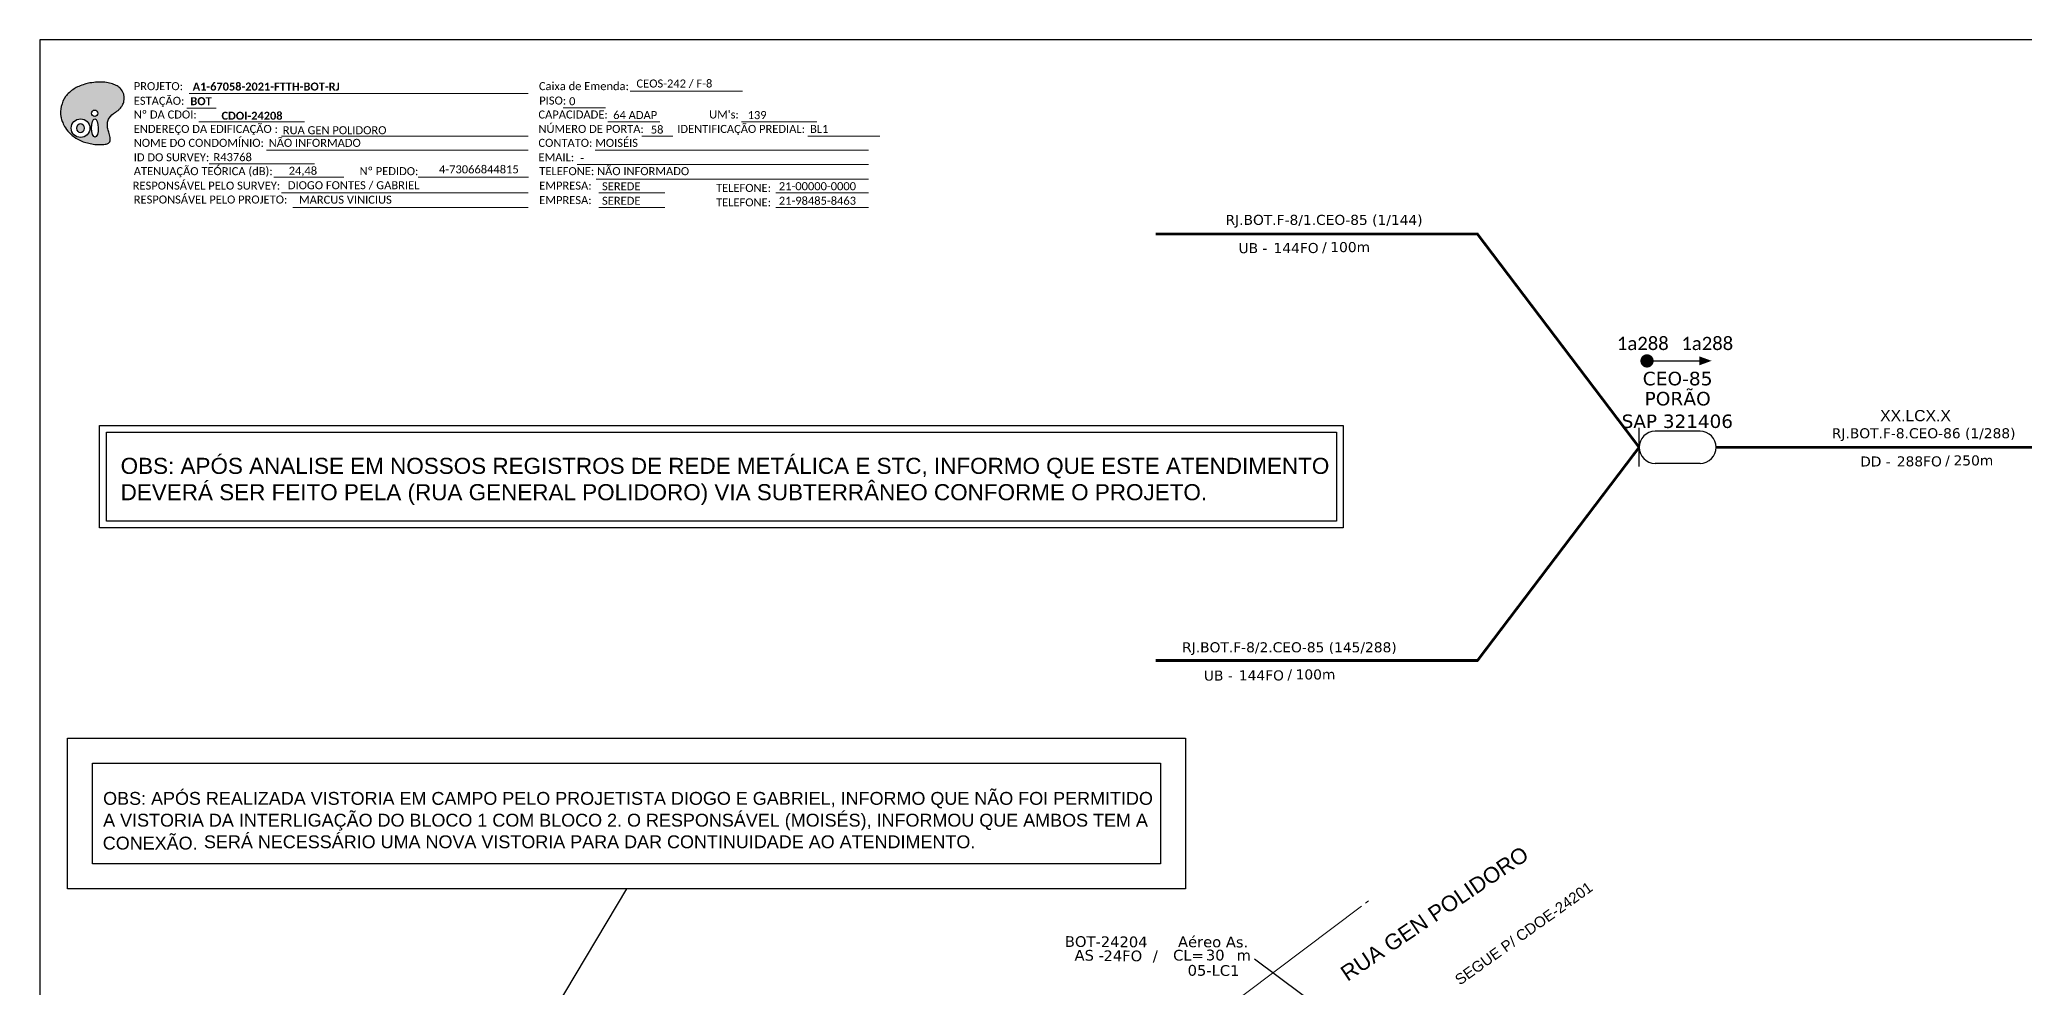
# Model space of a CAD drawing. Header units: inches. Extents: x 3965 to 5714, y 707 to 1301.
# Drawn here: x 3964.5 to 4409.1, y 1088.3 to 1300.5 of the extents above; entities that cross this region are included whole.
import ezdxf
from ezdxf.enums import TextEntityAlignment as Align

# ---------------------------------------------------------------- set-up
doc = ezdxf.new("R2010")
doc.units = ezdxf.units.IN
doc.header["$MEASUREMENT"] = 0
doc.linetypes.add('ARILSUPP', pattern=[2.98, 1.42, -0.71, 0.14, -0.71])
for name, color, linetype in [('20.4-CEOS', 1, 'Continuous'), ('20.5-CABO AÉREO', 1, 'Continuous'), ('label_cabos', 7, 'Continuous'), ('LC', 7, 'Continuous'), ('SETA', 7, 'Continuous'), ('surveys legendas', 7, 'Continuous')]:
    doc.layers.add(name, color=color, linetype=linetype)
for name, color, linetype, lineweight in [('40.1-ETIQUETAS', 1, 'Continuous', 20), ('Quadra', 251, 'Continuous', 0), ('Segmento Logradouro Texto', 251, 'Continuous', 0)]:
    doc.layers.add(name, color=color, linetype=linetype, lineweight=lineweight)
doc.styles.add('ARIAL', font='arial.ttf')
doc.styles.add('DIGICADE', font='arial.ttf')
doc.styles.add('siredit', font='verdana.ttf')
doc.styles.add('WMF-Calibri0', font='calibri.ttf')
doc.styles.add('WMF-Calibri1', font='calibrib.ttf')
doc.dimstyles.new('CL', dxfattribs={"dimtxt": 1, "dimasz": 2, "dimexe": 0.18, "dimexo": 0.0625, "dimgap": 0.09, "dimtad": 0, "dimdec": 0, "dimrnd": 1, "dimzin": 0, "dimdsep": 46, "dimtxsty": 'siredit', "dimblk": 'NONE', "dimcen": 0, "dimse1": 1, "dimse2": 1, "dimsd1": 1, "dimsd2": 1, "dimclrt": 7, "dimadec": 0, "dimazin": 0, "dimtfac": 1, "dimtdec": 0, "dimtofl": 0, "dimtmove": 0, "dimatfit": 3, "dimfxl": 0, "dimtolj": 1, "dimtzin": 0, "dimarcsym": 0})

# ---------------------------------------------------------------- blocks, each defined once
blk = doc.blocks.new('_None')
blk = doc.blocks.new('ETIQUETA_RS5F')
at = {"layer": '40.1-ETIQUETAS', "color": 0, "style": 'siredit'}
blk.add_text('/', height=1.5, dxfattribs=at).set_placement((1.58, -1.95), align=Align.MIDDLE_RIGHT)
for tag, p in [('ETIQUETA_R_PRIMARIA', (1.21, 4.1)), ('ETIQUETA_R_SECUNDARIA', (1.21, 2.1)), ('F_ATIVAS/F_MORTAS', (1.14, -4.24))]:
    blk.add_attdef(tag, text='', height=1.5, dxfattribs=at).set_placement(p, align=Align.MIDDLE_CENTER)
for tag, p in [('TIPO_CABO', (-6.58, -2.12)), ('CAP_CABO', (0.4, -2.09))]:
    blk.add_attdef(tag, text='', height=1.5, dxfattribs=at).set_placement(p, align=Align.MIDDLE_RIGHT)
blk.add_attdef('METROS', text='', height=1.5, dxfattribs=at).set_placement((2.14, -1.95), align=Align.MIDDLE_LEFT)
for tag, p in [('FUSÃO_1', (0.85, -8.39)), ('FUSÃO_2', (0.85, -10.6)), ('FUSÃO_3', (0.85, -12.93)), ('FUSÃO_4', (0.85, -15.14)), ('FUSÃO_5', (0.85, -17.16))]:
    blk.add_attdef(tag, text='', height=1.5, dxfattribs=at).set_placement(p, align=Align.CENTER)
blk = doc.blocks.new('OI')
h = blk.add_hatch(color=40)
edge = h.paths.add_edge_path()
edge.add_spline(control_points=[(4.35, -0.67), (3.92, -0.99), (3.26, -1.5), (2.81, -2.59), (2.9, -3.5), (3.06, -4.27), (3.31, -4.85), (3.37, -5.39), (3.4, -5.88), (3.2, -6.4), (2.54, -6.61), (1.65, -6.63), (0.55, -6.67), (-0.56, -6.42), (-1.61, -6.14), (-2.77, -5.61), (-3.92, -4.77), (-4.89, -3.7), (-5.34, -2.65), (-5.6, -1.94), (-5.85, -0.96), (-5.71, 0.47), (-5.1, 2.02), (-4.14, 3.02), (-3.3, 3.61), (-2.37, 4.16), (-1.36, 4.44), (-0.56, 4.7), (0.79, 4.85), (2.24, 4.97), (3.79, 4.57), (4.67, 4.21), (5.44, 3.65), (5.76, 2.99), (6.03, 2.21), (6.01, 1.46), (5.72, 0.64), (5.31, 0.08), (4.88, -0.38), (4.51, -0.55), (4.35, -0.67)], knot_values=[0, 0, 0, 0, 1.60434, 2.417191, 3.427595, 4.282808, 4.776746, 5.304182, 5.888771, 6.258406, 6.858137, 7.79129, 8.986195, 10.124242, 11.187857, 12.242908, 13.953784, 15.414161, 16.515391, 17.349188, 17.675853, 19.552021, 21.515531, 22.568638, 23.63245, 24.621084, 25.782718, 26.745347, 27.142653, 29.870543, 31.004649, 31.921532, 32.709589, 33.801391, 34.042471, 35.192333, 35.971461, 36.628871, 37.254359, 37.836911, 37.836911, 37.836911, 37.836911], degree=3, periodic=0)
h.paths.add_polyline_path([(1.13, -0.87, -1), (-0.04, -0.87, -1)], flags=16)
edge = h.paths.add_edge_path(flags=16)
edge.add_ellipse((0.56, -3.59), major_axis=(-0.02, 1.71), ratio=0.361305, start_angle=0, end_angle=360)
h.paths.add_polyline_path([(-0.36, -3.62, -1), (-3.8, -3.62, -1)], flags=16)
edge = h.paths.add_edge_path(flags=0)
edge.add_ellipse((-2.08, -3.62), major_axis=(0, 0.885), ratio=0.758294, start_angle=0, end_angle=360)
at = {"color": 40}
for centre, radius in [((-2.08, -3.62), 1.72), ((0.54, -0.87), 0.587)]:
    blk.add_circle(centre, radius, dxfattribs=at)
blk.add_ellipse((-2.08, -3.62), major_axis=(0, 0.885), ratio=0.758294, start_param=-3.141592653589792, end_param=3.141592653589792, dxfattribs=at)
blk.add_ellipse((0.56, -3.59), major_axis=(-0.02, 1.71), ratio=0.361305, dxfattribs=at)
at = {"color": 40, "start_tangent": (-0.800898, -0.598801), "end_tangent": (-0.800898, -0.598801)}
blk.add_spline([(4.35, -0.67), (3.2, -1.78), (2.9, -2.54), (2.92, -3.55), (3.12, -4.38), (3.28, -4.85), (3.37, -5.37), (3.35, -5.95), (3.2, -6.29), (2.66, -6.55), (1.73, -6.63), (0.54, -6.62), (-0.58, -6.41), (-1.6, -6.11), (-2.56, -5.67), (-3.95, -4.67), (-4.89, -3.56), (-5.37, -2.56), (-5.64, -1.78), (-5.72, -1.46), (-5.63, 0.42), (-4.84, 2.22), (-4.13, 2.99), (-3.27, 3.62), (-2.4, 4.09), (-1.3, 4.47), (-0.37, 4.72), (0.02, 4.77), (2.75, 4.8), (3.85, 4.53), (4.69, 4.16), (5.31, 3.68), (5.85, 2.73), (5.93, 2.5), (5.94, 1.35), (5.67, 0.62), (5.29, 0.08), (4.84, -0.36), (4.35, -0.67)], degree=3, dxfattribs=at)

msp = doc.modelspace()

# ---------------------------------------------------------------- linework, layer by layer
msp.add_lwpolyline([(3964.54, 706.55), (4803.1, 706.55), (4803.1, 1300.55), (3964.54, 1300.55), (3964.54, 706.55)])
at = {"color": 7, "lineweight": 0}
for points in [[(3997.5, 1285.23), (4004.05, 1285.23)], [(3998.01, 1288.51), (4073.98, 1288.51)], [(4081.78, 1285.27), (4091.26, 1285.27)], [(4096.82, 1289), (4121.96, 1289)], [(4000.16, 1282.16), (4023.84, 1282.16)], [(4091.83, 1282.16), (4103.45, 1282.16)], [(4121.77, 1282.16), (4138.63, 1282.16)], [(4018.73, 1278.92), (4073.98, 1278.92)], [(4099.41, 1278.92), (4106.36, 1278.92)], [(4136.59, 1278.92), (4152.76, 1278.92)], [(4002.48, 1272.74), (4026.11, 1272.74)], [(4015.32, 1275.81), (4073.98, 1275.81)], [(4084.91, 1272.57), (4150.17, 1272.57)], [(4088.94, 1275.81), (4150.17, 1275.81)], [(4017.01, 1269.78), (4032.68, 1269.78)], [(4049.34, 1269.78), (4073.84, 1269.78)], [(4049.85, 1269.79), (4074, 1269.79)], [(4089.19, 1269.33), (4150.17, 1269.33)], [(4018.73, 1266.22), (4073.98, 1266.22)], [(4021.22, 1262.98), (4073.98, 1262.98)], [(4089.8, 1266.22), (4104.6, 1266.22)], [(4089.8, 1262.98), (4104.6, 1262.98)], [(4129.4, 1266.22), (4150.17, 1266.22)], [(4129.4, 1262.98), (4150.17, 1262.98)]]:
    msp.add_lwpolyline(points, dxfattribs=at)
at = {"color": 0, "const_width": 1.48}
msp.add_lwpolyline([(4323.84, 1228.61, 1), (4325.33, 1228.61, 1)], format="xyb", close=True, dxfattribs=at)
at = {"color": 2}
for points in [[(3977.97, 1214.14), (4256.49, 1214.14), (4256.49, 1191.23), (3977.97, 1191.23)], [(3979.47, 1212.64), (4254.99, 1212.64), (4254.99, 1192.73), (3979.47, 1192.73)], [(3970.79, 1144.11), (4221.17, 1144.11), (4221.17, 1110.42), (3970.79, 1110.42)], [(3976.35, 1138.54), (4215.61, 1138.54), (4215.61, 1115.98), (3976.35, 1115.98)]]:
    msp.add_lwpolyline(points, close=True, dxfattribs=at)
msp.add_lwpolyline([(4095.98, 1110.42), (4040.63, 1017.56), (4041.52, 1021.9)], dxfattribs=at)
at = {"layer": '20.4-CEOS', "color": 0}
for p, q in [((4336.47, 1212.85), (4326.4, 1212.85)), ((4336.47, 1205.67), (4326.4, 1205.67))]:
    msp.add_line(p, q, dxfattribs=at)
msp.add_lwpolyline([(4322.81, 1204.93), (4322.81, 1213.59)], dxfattribs=at)
for centre, start, end in [((4326.4, 1209.26), 90, 270), ((4336.47, 1209.26), 270, 90)]:
    msp.add_arc(centre, 3.59, start, end, dxfattribs=at)
at = {"layer": '20.5-CABO AÉREO', "color": 7, "ltscale": 50, "const_width": 0.6}
for points in [[(4214.49, 1257), (4286.61, 1257), (4322.81, 1209.26)], [(4214.49, 1161.52), (4286.61, 1161.52), (4322.81, 1209.26)]]:
    msp.add_lwpolyline(points, dxfattribs=at)
at = {"layer": '20.5-CABO AÉREO', "color": 0, "ltscale": 50, "const_width": 0.6}
msp.add_lwpolyline([(4340.06, 1209.26), (4427.45, 1209.26)], dxfattribs=at)
at = {"layer": 'Quadra'}
for points in [[(4261.49, 1107.19), (4262.16, 1107.7)], [(4073.98, 852.43), (4127.59, 962.52), (4149.58, 999.96), (4175.68, 1035.07), (4179.64, 1039.75), (4199.73, 1059.57), (4221.96, 1077.36), (4260.61, 1106.53)]]:
    msp.add_lwpolyline(points, dxfattribs=at)
at = {"layer": 'Quadra', "color": 4}
msp.add_lwpolyline([(4073.98, 852.43), (4127.59, 962.52), (4149.58, 999.96), (4175.68, 1035.07), (4179.64, 1039.75), (4199.73, 1059.57), (4221.96, 1077.36), (4260.61, 1106.53)], dxfattribs=at)
at = {"layer": 'SETA', "color": 0}
msp.add_lwpolyline([(4324.58, 1228.61), (4337.35, 1228.61)], dxfattribs=at)
msp.add_solid([(4336.33, 1229.62), (4339.05, 1228.63), (4336.33, 1227.64)], dxfattribs=at)

# ---------------------------------------------------------------- block references
at = {"color": 7, "xscale": 1.213923925196705, "yscale": 1.21392392515554, "zscale": 1.213923925163967, "rotation": 0.153289602326381}
msp.add_blockref('OI', (3976.21, 1285.13), dxfattribs=at)
at = {"layer": '40.1-ETIQUETAS', "color": 0}
ref = msp.add_blockref('ETIQUETA_RS5F', (4250.47, 1257.04), dxfattribs=dict(at, xscale=1.5, yscale=1.5, zscale=1.5))
ref.add_attrib('ETIQUETA_R_SECUNDARIA', 'RJ.BOT.F-8/1.CEO-85 (1/144)', dxfattribs={"color": 0, "height": 2.25, "style": 'siredit'}).set_placement((4252.24, 1260.2), align=Align.MIDDLE_CENTER)
ref.add_attrib('TIPO_CABO', 'UB - ', dxfattribs={"color": 0, "height": 2.25, "style": 'siredit'}).set_placement((4240.54, 1253.87), align=Align.MIDDLE_RIGHT)
ref.add_attrib('CAP_CABO', '144FO', dxfattribs={"color": 0, "height": 2.25, "style": 'siredit'}).set_placement((4251.02, 1253.9), align=Align.MIDDLE_RIGHT)
ref.add_attrib('METROS', '100m', dxfattribs={"color": 0, "height": 2.25, "style": 'siredit'}).set_placement((4253.64, 1254.11), align=Align.MIDDLE_LEFT)
ref = msp.add_blockref('ETIQUETA_RS5F', (4242.7, 1161.33), dxfattribs=dict(at, xscale=1.5, yscale=1.5, zscale=1.5))
ref.add_attrib('ETIQUETA_R_SECUNDARIA', 'RJ.BOT.F-8/2.CEO-85 (145/288)', dxfattribs={"color": 0, "height": 2.25, "style": 'siredit'}).set_placement((4244.48, 1164.48), align=Align.MIDDLE_CENTER)
ref.add_attrib('TIPO_CABO', 'UB - ', dxfattribs={"color": 0, "height": 2.25, "style": 'siredit'}).set_placement((4232.78, 1158.15), align=Align.MIDDLE_RIGHT)
ref.add_attrib('CAP_CABO', '144FO', dxfattribs={"color": 0, "height": 2.25, "style": 'siredit'}).set_placement((4243.25, 1158.19), align=Align.MIDDLE_RIGHT)
ref.add_attrib('METROS', '100m', dxfattribs={"color": 0, "height": 2.25, "style": 'siredit'}).set_placement((4245.87, 1158.4), align=Align.MIDDLE_LEFT)

# ---------------------------------------------------------------- texts
at = {"color": 7, "lineweight": 0, "style": 'WMF-Calibri0'}
for s, height, p in [('PROJETO:', 1.793, (3985.61, 1289.25)), ('Caixa de Emenda:', 1.7927, (4076.37, 1289.25)), ('ESTAÇÃO:', 1.793, (3985.61, 1285.97)), ('Nº DA CDOI:', 1.7927, (3985.61, 1282.9)), ('PISO:', 1.793, (4076.44, 1286.02)), ("UM's:", 1.793, (4114.5, 1282.9)), ('ENDEREÇO DA EDIFICAÇÃO :', 1.7927, (3985.61, 1279.67)), ('CAPACIDADE:', 1.7927, (4076.26, 1282.9)), ('NÚMERO DE PORTA:', 1.7927, (4076.26, 1279.67)), ('IDENTIFICAÇÃO PREDIAL:', 1.7927, (4107.34, 1279.67)), ('BL1 ', 1.793, (4137.09, 1279.67)), ('NOME DO CONDOMÍNIO:', 1.7927, (3985.61, 1276.55)), ('NÃO INFORMADO', 1.7927, (4015.83, 1276.55)), ('CONTATO: MOISÉIS', 1.7927, (4076.26, 1276.55)), ('ATENUAÇÃO TEÓRICA (dB):', 1.7927, (3985.61, 1270.21)), ('ID DO SURVEY:', 1.7927, (3985.61, 1273.32)), ('Nº PEDIDO:', 1.793, (4036.2, 1270.21)), ('EMAIL:', 1.793, (4076.26, 1273.32)), ('TELEFONE: NÃO INFORMADO', 1.7927, (4076.44, 1270.21)), ('RESPONSÁVEL PELO SURVEY:', 1.7927, (3985.37, 1266.97)), ('EMPRESA:', 1.793, (4076.44, 1266.97)), ('TELEFONE:', 1.793, (4116.04, 1266.46)), ('RESPONSÁVEL PELO PROJETO:', 1.7927, (3985.61, 1263.86)), ('EMPRESA:', 1.793, (4076.44, 1263.73)), ('TELEFONE:', 1.793, (4116.04, 1263.23))]:
    msp.add_text(s, height=height, dxfattribs=at).set_placement(p)
at = {"color": 7, "linetype": 'Continuous'}
for s, height, style, p in [('A1-67058-2021-FTTH-BOT-RJ', 1.7927, 'WMF-Calibri1', (3998.81, 1289.16)), ('CEOS-242 / F-8', 1.7927, 'WMF-Calibri0', (4098.22, 1289.84)), ('BOT', 1.793, 'WMF-Calibri1', (3998.29, 1285.88)), ('0', 1.79, 'WMF-Calibri0', (4083.13, 1285.87)), ('RUA GEN POLIDORO ', 1.7927, 'WMF-Calibri0', (4018.99, 1279.38)), ('58', 1.793, 'WMF-Calibri0', (4101.43, 1279.52)), ('-', 1.79, 'WMF-Calibri0', (4085.61, 1273.17)), ('DIOGO FONTES / GABRIEL', 1.7927, 'WMF-Calibri0', (4020.13, 1267.06)), ('SEREDE', 1.793, 'WMF-Calibri0', (4090.5, 1266.82)), ('21-00000-0000', 1.7927, 'WMF-Calibri0', (4130.11, 1266.84)), ('MARCUS VINICIUS', 1.7927, 'WMF-Calibri0', (4022.62, 1263.82)), ('SEREDE', 1.793, 'WMF-Calibri0', (4090.5, 1263.58)), ('21-98485-8463', 1.7927, 'WMF-Calibri0', (4130.11, 1263.58))]:
    msp.add_text(s, height=height, dxfattribs=dict(at, style=style)).set_placement(p)
at = {"color": 7, "linetype": 'Continuous', "style": 'WMF-Calibri1'}
msp.add_text('CDOI-24208', height=1.793, dxfattribs=at).set_placement((4012.1, 1282.62), align=Align.CENTER)
at = {"color": 0, "linetype": 'Continuous', "style": 'WMF-Calibri0'}
for s, p in [('64 ADAP', (4093, 1282.78)), ('139', (4123.12, 1282.76)), ('R43768', (4003.47, 1273.35))]:
    msp.add_text(s, height=1.793, dxfattribs=at).set_placement(p)
at = {"color": 0, "lineweight": 0, "style": 'WMF-Calibri0'}
msp.add_text('24,48', height=1.793, dxfattribs=at).set_placement((4020.32, 1270.3))
at = {"color": 7, "style": 'WMF-Calibri0'}
msp.add_text('4-73066844815', height=1.7927, dxfattribs=at).set_placement((4053.99, 1270.62))
at = {"color": 5, "insert": (4323.64, 1232.51), "char_height": 2.97, "width": 37.6578, "attachment_point": 5}
msp.add_mtext('{\\fCalibri|b0|i0|c0|p34;\\C7;1a288}', dxfattribs=at)
at = {"color": 0, "insert": (4338.08, 1232.51), "char_height": 2.97, "width": 37.6578, "attachment_point": 5}
msp.add_mtext('{\\fCalibri|b0|i0|c0|p34;\\C7;1a288}', dxfattribs=at)
at = {"layer": '20.4-CEOS', "color": 7, "style": 'siredit'}
for s, p in [('CEO-85', (4331.44, 1224.66)), ('PORÃO', (4331.44, 1220.16))]:
    msp.add_text(s, height=3.041, dxfattribs=at).set_placement(p, align=Align.MIDDLE_CENTER)
at = {"layer": '20.4-CEOS', "color": 0, "style": 'siredit'}
msp.add_text('SAP 321406', height=3, dxfattribs=at).set_placement((4331.37, 1215.1), align=Align.MIDDLE_CENTER)
at = {"layer": '40.1-ETIQUETAS', "color": 0, "style": 'siredit'}
msp.add_text('RJ.BOT.F-8.CEO-86 (1/288)', height=2.25, dxfattribs=at).set_placement((4386.55, 1212.41), align=Align.MIDDLE_CENTER)
for s, p in [('DD - ', (4380.16, 1206.09)), ('288FO', (4390.63, 1206.12)), ('/', (4392.41, 1206.33))]:
    msp.add_text(s, height=2.25, dxfattribs=at).set_placement(p, align=Align.MIDDLE_RIGHT)
msp.add_text('250m', height=2.25, dxfattribs=at).set_placement((4393.25, 1206.33), align=Align.MIDDLE_LEFT)
at = {"layer": 'label_cabos', "color": 2, "style": 'siredit'}
for s, p in [('BOT-24204', (4203.44, 1098.54)), ('Aéreo As.', (4227.39, 1098.5)), ('AS - ', (4200.16, 1095.5)), ('24FO', (4207.17, 1095.38)), ('/', (4214.44, 1095.38)), ('CL=', (4221.87, 1095.51)), ('m', (4234.24, 1095.51)), ('05-LC1', (4227.48, 1092.11))]:
    msp.add_text(s, height=2.4, rotation=359.69, dxfattribs=at).set_placement(p, align=Align.MIDDLE_CENTER)
msp.add_text('30', height=2.4, rotation=359.69, dxfattribs=at).set_placement((4225.76, 1094.37))
at = {"layer": 'LC', "color": 3, "linetype": 'ARILSUPP', "style": 'ARIAL'}
msp.add_text('XX.LCX.X', height=2.52, dxfattribs=at).set_placement((4384.73, 1216.36), align=Align.MIDDLE_CENTER)
at = {"layer": 'Segmento Logradouro Texto', "color": 0, "linetype": 'Continuous', "attachment_point": 1, "style": 'DIGICADE'}
for s, insert, char_height, width, rotation in [('RUA GEN POLIDORO', (4255.53, 1092.44), 3.4992, 50.4093, 34.1128), ('SEGUE P/ CDOE-24201', (4281.26, 1090.65), 2.4, 47.8816, 35.5704)]:
    msp.add_mtext(s, dxfattribs=dict(at, insert=insert, char_height=char_height, width=width, rotation=rotation))
at = {"layer": 'surveys legendas', "color": 2, "style": 'ARIAL'}
for s, height, p in [('OBS: APÓS ANALISE EM NOSSOS REGISTROS DE REDE METÁLICA E STC, INFORMO QUE ESTE ATENDIMENTO ', 3.6, (3982.67, 1203.31)), ('DEVERÁ SER FEITO PELA (RUA GENERAL POLIDORO) VIA SUBTERRÂNEO CONFORME O PROJETO.', 3.6, (3982.67, 1197.41)), ('OBS: APÓS REALIZADA VISTORIA EM CAMPO PELO PROJETISTA DIOGO E GABRIEL, INFORMO QUE NÃO FOI PERMITIDO', 2.88, (3978.75, 1129.2)), ('A VISTORIA DA INTERLIGAÇÃO DO BLOCO 1 COM BLOCO 2. O RESPONSÁVEL (MOISÉS), INFORMOU QUE AMBOS TEM A', 2.88, (3978.75, 1124.32)), ('CONEXÃO.', 2.88, (3978.67, 1119.19)), ('SERÁ NECESSÁRIO UMA NOVA VISTORIA PARA DAR CONTINUIDADE AO ATENDIMENTO.', 2.88, (4001.34, 1119.48))]:
    msp.add_text(s, height=height, dxfattribs=at).set_placement(p)

# ---------------------------------------------------------------- leaders
at = {"layer": 'label_cabos', "color": 2, "lineweight": 0}
msp.add_leader([(4260.81, 1076.67), (4236.64, 1094.61)], dimstyle='CL', dxfattribs=at)

doc.saveas('drawing.dxf')
